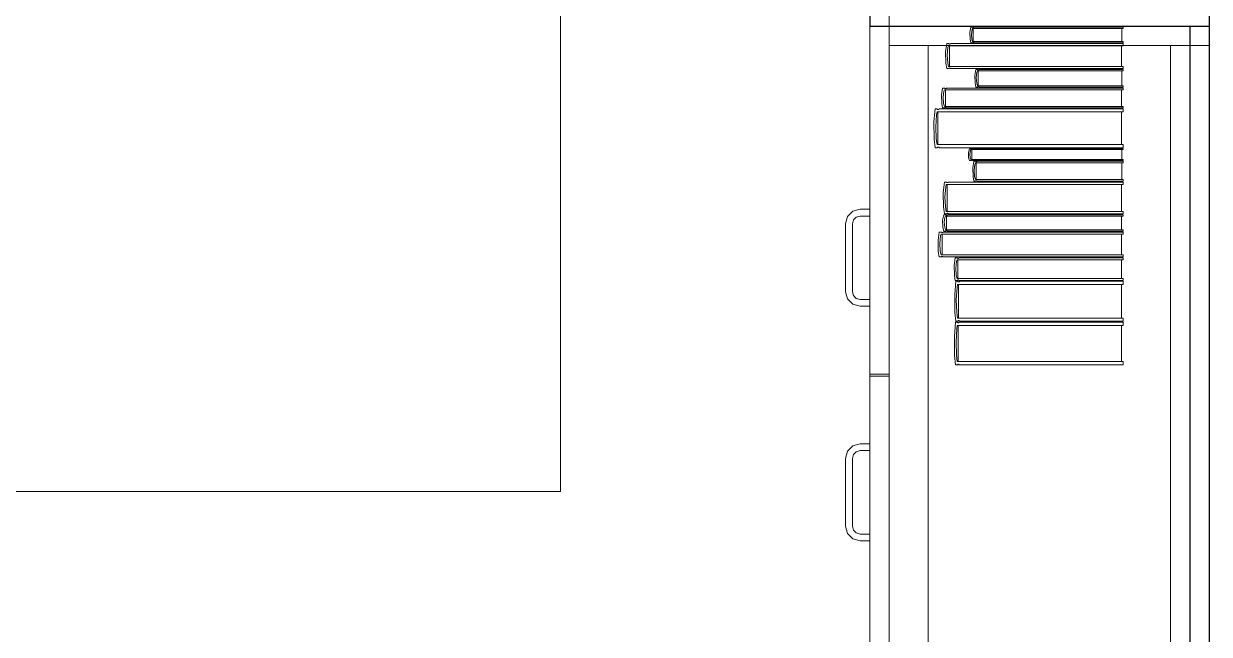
# Model space of a CAD drawing. Header units: inches. Extents: x -19 to 5698, y -728 to 92.
# Drawn here: x 111.298 to 112.52, y 25.269 to 25.898 of the extents above; entities that cross this region are included whole.
import ezdxf

# ---------------------------------------------------------------- set-up
doc = ezdxf.new("R2010")
doc.units = ezdxf.units.IN
doc.header["$MEASUREMENT"] = 0
doc.set_wipeout_variables(frame=1)
doc.linetypes.add('Wipeout_Contour', pattern=[1, 0, -1])
doc.layers.add('02 _ ARQ _ ZON _ Espacio.3D', color=7, linetype='Continuous')
doc.layers.add('Interior - Mobiliario', color=7, linetype='Continuous')

msp = doc.modelspace()

# ---------------------------------------------------------------- linework, layer by layer
at = {"layer": '02 _ ARQ _ ZON _ Espacio.3D', "color": 254, "linetype": 'Continuous', "lineweight": 0, "flags": 128}
msp.add_lwpolyline([(100.8201, 17.4), (112.52, 17.4), (112.52, 29.6999), (100.82, 29.7), (100.82, 27.9653), (102.07, 27.9653), (102.07, 27.7902), (100.82, 27.7902)], close=True, dxfattribs=at)
at = {"layer": 'Interior - Mobiliario', "color": 175, "linetype": 'Continuous', "lineweight": 13}
for p, q in [((112.19, 24.436), (112.19, 25.896)), ((112.19, 25.896), (112.5, 25.896)), ((112.2734, 25.8824), (112.2732, 25.8896)), ((112.5, 25.896), (112.5, 24.436)), ((112.2481, 25.8693), (112.2493, 25.8779)), ((112.2493, 25.8779), (112.2513, 25.8779)), ((112.2513, 25.8779), (112.2515, 25.8777)), ((112.2515, 25.8777), (112.2517, 25.8776)), ((112.2517, 25.8776), (112.252, 25.8775)), ((112.252, 25.8775), (112.2522, 25.8774)), ((112.2522, 25.8774), (112.2525, 25.8774)), ((112.2525, 25.8774), (112.2528, 25.8775)), ((112.2528, 25.8775), (112.253, 25.8776)), ((112.253, 25.8776), (112.2532, 25.8778)), ((112.2532, 25.8778), (112.2533, 25.8779)), ((112.2533, 25.8779), (112.4313, 25.8779)), ((112.2743, 25.8789), (112.2734, 25.8824)), ((112.276, 25.8789), (112.2743, 25.8789)), ((112.2747, 25.8875), (112.2751, 25.8826)), ((112.2751, 25.8826), (112.2758, 25.8802)), ((112.2758, 25.8802), (112.4313, 25.8802)), ((112.2761, 25.8789), (112.276, 25.8789)), ((112.2763, 25.879), (112.2761, 25.8789)), ((112.2765, 25.8791), (112.2763, 25.879)), ((112.2767, 25.8791), (112.2765, 25.8791)), ((112.2769, 25.8791), (112.2767, 25.8791)), ((112.2772, 25.8791), (112.2769, 25.8791)), ((112.2774, 25.879), (112.2772, 25.8791)), ((112.2776, 25.879), (112.2774, 25.879)), ((112.2777, 25.8789), (112.2776, 25.879)), ((112.4313, 25.8789), (112.2777, 25.8789)), ((112.4313, 25.8802), (112.4313, 25.8789)), ((112.4313, 25.8779), (112.4313, 25.8758)), ((112.19, 24.456), (112.19, 25.876)), ((112.19, 25.876), (112.23, 25.876)), ((112.23, 25.876), (112.48, 25.876)), ((112.23, 25.876), (112.23, 24.456)), ((112.2483, 25.8578), (112.2481, 25.8693)), ((112.2506, 25.8739), (112.2499, 25.866)), ((112.2499, 25.866), (112.2503, 25.8581)), ((112.2512, 25.8758), (112.2506, 25.8739)), ((112.4313, 25.8758), (112.2512, 25.8758)), ((112.2521, 25.8543), (112.2521, 25.8758)), ((112.4295, 25.8758), (112.4295, 25.8543)), ((112.48, 24.456), (112.48, 25.876)), ((112.2493, 25.8522), (112.2483, 25.8578)), ((112.2503, 25.8581), (112.2512, 25.8543)), ((112.2512, 25.8543), (112.4313, 25.8543)), ((112.4313, 25.8543), (112.4313, 25.8522)), ((112.2513, 25.8522), (112.2493, 25.8522)), ((112.2514, 25.8523), (112.2513, 25.8522)), ((112.2517, 25.8525), (112.2514, 25.8523)), ((112.2519, 25.8526), (112.2517, 25.8525)), ((112.2522, 25.8526), (112.2519, 25.8526)), ((112.2524, 25.8526), (112.2522, 25.8526)), ((112.2527, 25.8526), (112.2524, 25.8526)), ((112.253, 25.8525), (112.2527, 25.8526)), ((112.2532, 25.8524), (112.253, 25.8525)), ((112.2533, 25.8522), (112.2532, 25.8524)), ((112.4313, 25.8522), (112.2533, 25.8522)), ((112.2784, 25.8451), (112.2794, 25.8512)), ((112.2785, 25.837), (112.2784, 25.8451)), ((112.2794, 25.8512), (112.281, 25.8512)), ((112.2804, 25.8484), (112.2798, 25.8428)), ((112.2798, 25.8428), (112.2802, 25.8372)), ((112.2809, 25.8498), (112.2804, 25.8484)), ((112.4313, 25.8498), (112.2809, 25.8498)), ((112.281, 25.8512), (112.2812, 25.8511)), ((112.2812, 25.8511), (112.2814, 25.851)), ((112.2814, 25.851), (112.2816, 25.8509)), ((112.2816, 25.8509), (112.2818, 25.8509)), ((112.2817, 25.8345), (112.2817, 25.8498)), ((112.2818, 25.8509), (112.282, 25.8509)), ((112.282, 25.8509), (112.2822, 25.851)), ((112.2822, 25.851), (112.2824, 25.851)), ((112.2824, 25.851), (112.2826, 25.8511)), ((112.2826, 25.8511), (112.2827, 25.8512)), ((112.2827, 25.8512), (112.4313, 25.8512)), ((112.4298, 25.8498), (112.4298, 25.8345)), ((112.4313, 25.8512), (112.4313, 25.8498)), ((112.2438, 25.8252), (112.2451, 25.832)), ((112.2451, 25.832), (112.2471, 25.832)), ((112.2464, 25.8288), (112.2456, 25.8226)), ((112.247, 25.8304), (112.2464, 25.8288)), ((112.4313, 25.8304), (112.247, 25.8304)), ((112.2471, 25.832), (112.2473, 25.8319)), ((112.2473, 25.8319), (112.2475, 25.8318)), ((112.2475, 25.8318), (112.2478, 25.8317)), ((112.2478, 25.8317), (112.248, 25.8317)), ((112.2479, 25.8132), (112.2479, 25.8304)), ((112.248, 25.8317), (112.2483, 25.8317)), ((112.2483, 25.8317), (112.2486, 25.8317)), ((112.2486, 25.8317), (112.2488, 25.8318)), ((112.2488, 25.8318), (112.2491, 25.8319)), ((112.2491, 25.8319), (112.2492, 25.832)), ((112.2492, 25.832), (112.4313, 25.832)), ((112.2794, 25.833), (112.2785, 25.837)), ((112.281, 25.833), (112.2794, 25.833)), ((112.2802, 25.8372), (112.2809, 25.8345)), ((112.2809, 25.8345), (112.4313, 25.8345)), ((112.2811, 25.8331), (112.281, 25.833)), ((112.2813, 25.8332), (112.2811, 25.8331)), ((112.2815, 25.8333), (112.2813, 25.8332)), ((112.2817, 25.8333), (112.2815, 25.8333)), ((112.282, 25.8333), (112.2817, 25.8333)), ((112.2822, 25.8333), (112.282, 25.8333)), ((112.2824, 25.8332), (112.2822, 25.8333)), ((112.2826, 25.8331), (112.2824, 25.8332)), ((112.2827, 25.833), (112.2826, 25.8331)), ((112.4313, 25.833), (112.2827, 25.833)), ((112.4295, 25.8304), (112.4295, 25.8132)), ((112.4313, 25.8345), (112.4313, 25.833)), ((112.4313, 25.832), (112.4313, 25.8304)), ((112.2441, 25.8161), (112.2438, 25.8252)), ((112.2456, 25.8226), (112.2461, 25.8163)), ((112.2461, 25.8163), (112.247, 25.8132)), ((112.236, 25.7972), (112.2373, 25.8106)), ((112.2373, 25.8106), (112.2394, 25.8106)), ((112.2387, 25.8043), (112.2379, 25.7921)), ((112.2393, 25.8074), (112.2387, 25.8043)), ((112.4313, 25.8074), (112.2393, 25.8074)), ((112.2394, 25.8106), (112.2396, 25.8104)), ((112.2396, 25.8104), (112.2398, 25.8101)), ((112.2398, 25.8101), (112.2401, 25.81)), ((112.2401, 25.81), (112.2404, 25.8099)), ((112.2402, 25.7737), (112.2402, 25.8074)), ((112.2404, 25.8099), (112.2407, 25.8099)), ((112.2407, 25.8099), (112.241, 25.81)), ((112.241, 25.81), (112.2412, 25.8102)), ((112.2412, 25.8102), (112.2415, 25.8104)), ((112.2415, 25.8104), (112.2416, 25.8106)), ((112.2416, 25.8106), (112.4313, 25.8106)), ((112.2451, 25.8116), (112.2441, 25.8161)), ((112.2471, 25.8116), (112.2451, 25.8116)), ((112.247, 25.8132), (112.4313, 25.8132)), ((112.2472, 25.8117), (112.2471, 25.8116)), ((112.2475, 25.8118), (112.2472, 25.8117)), ((112.2477, 25.8119), (112.2475, 25.8118)), ((112.248, 25.8119), (112.2477, 25.8119)), ((112.2483, 25.8119), (112.248, 25.8119)), ((112.2485, 25.8119), (112.2483, 25.8119)), ((112.2488, 25.8118), (112.2485, 25.8119)), ((112.249, 25.8117), (112.2488, 25.8118)), ((112.2492, 25.8116), (112.249, 25.8117)), ((112.4313, 25.8116), (112.2492, 25.8116)), ((112.4294, 25.8074), (112.4294, 25.7737)), ((112.4313, 25.8132), (112.4313, 25.8116)), ((112.4313, 25.8106), (112.4313, 25.8074)), ((112.2363, 25.7793), (112.236, 25.7972)), ((112.2379, 25.7921), (112.2384, 25.7797)), ((112.2384, 25.7797), (112.2393, 25.7737)), ((112.2373, 25.7705), (112.2363, 25.7793)), ((112.2394, 25.7705), (112.2373, 25.7705)), ((112.2393, 25.7737), (112.4313, 25.7737)), ((112.2395, 25.7707), (112.2394, 25.7705)), ((112.2398, 25.7709), (112.2395, 25.7707)), ((112.24, 25.7711), (112.2398, 25.7709)), ((112.2403, 25.7712), (112.24, 25.7711)), ((112.2406, 25.7712), (112.2403, 25.7712)), ((112.2409, 25.7711), (112.2406, 25.7712)), ((112.2412, 25.771), (112.2409, 25.7711)), ((112.2414, 25.7707), (112.2412, 25.771)), ((112.2416, 25.7705), (112.2414, 25.7707)), ((112.4313, 25.7705), (112.2416, 25.7705)), ((112.2716, 25.7655), (112.2727, 25.7695)), ((112.2727, 25.7695), (112.2744, 25.7695)), ((112.2738, 25.7676), (112.2732, 25.764)), ((112.2743, 25.7686), (112.2738, 25.7676)), ((112.4313, 25.7686), (112.2743, 25.7686)), ((112.2744, 25.7695), (112.2746, 25.7695)), ((112.2746, 25.7695), (112.2748, 25.7694)), ((112.2748, 25.7694), (112.275, 25.7693)), ((112.275, 25.7693), (112.2752, 25.7693)), ((112.2751, 25.7584), (112.2751, 25.7686)), ((112.2752, 25.7693), (112.2754, 25.7693)), ((112.2754, 25.7693), (112.2757, 25.7693)), ((112.2757, 25.7693), (112.2759, 25.7694)), ((112.2759, 25.7694), (112.2761, 25.7695)), ((112.2761, 25.7695), (112.2762, 25.7695)), ((112.2762, 25.7695), (112.4313, 25.7695)), ((112.4297, 25.7686), (112.4297, 25.7584)), ((112.4313, 25.7737), (112.4313, 25.7705)), ((112.4313, 25.7695), (112.4313, 25.7686)), ((112.2718, 25.7601), (112.2716, 25.7655)), ((112.2727, 25.7575), (112.2718, 25.7601)), ((112.2744, 25.7575), (112.2727, 25.7575)), ((112.2732, 25.764), (112.2736, 25.7602)), ((112.2736, 25.7602), (112.2743, 25.7584)), ((112.2743, 25.7584), (112.4313, 25.7584)), ((112.2745, 25.7575), (112.2744, 25.7575)), ((112.2747, 25.7576), (112.2745, 25.7575)), ((112.2749, 25.7577), (112.2747, 25.7576)), ((112.2752, 25.7577), (112.2749, 25.7577)), ((112.2754, 25.7577), (112.2752, 25.7577)), ((112.2756, 25.7577), (112.2754, 25.7577)), ((112.2758, 25.7576), (112.2756, 25.7577)), ((112.2761, 25.7575), (112.2758, 25.7576)), ((112.2762, 25.7575), (112.2761, 25.7575)), ((112.4313, 25.7575), (112.2762, 25.7575)), ((112.2762, 25.7497), (112.2772, 25.7565)), ((112.2772, 25.7565), (112.2789, 25.7565)), ((112.2789, 25.7565), (112.279, 25.7564)), ((112.279, 25.7564), (112.2792, 25.7563)), ((112.2792, 25.7563), (112.2794, 25.7562)), ((112.2794, 25.7562), (112.2797, 25.7561)), ((112.2797, 25.7561), (112.2799, 25.7561)), ((112.2799, 25.7561), (112.2801, 25.7562)), ((112.2801, 25.7562), (112.2803, 25.7563)), ((112.2803, 25.7563), (112.2805, 25.7564)), ((112.2805, 25.7564), (112.2806, 25.7565)), ((112.2806, 25.7565), (112.4313, 25.7565)), ((112.4313, 25.7584), (112.4313, 25.7575)), ((112.4313, 25.7565), (112.4313, 25.7549)), ((112.2764, 25.7406), (112.2762, 25.7497)), ((112.2783, 25.7533), (112.2777, 25.7471)), ((112.2777, 25.7471), (112.278, 25.7408)), ((112.2788, 25.7549), (112.2783, 25.7533)), ((112.4313, 25.7549), (112.2788, 25.7549)), ((112.2795, 25.7377), (112.2795, 25.7549)), ((112.4298, 25.7549), (112.4298, 25.7377)), ((112.2458, 25.7242), (112.247, 25.7351)), ((112.247, 25.7351), (112.249, 25.7351)), ((112.2488, 25.7325), (112.2483, 25.73)), ((112.4313, 25.7325), (112.2488, 25.7325)), ((112.249, 25.7351), (112.2491, 25.7349)), ((112.2491, 25.7349), (112.2494, 25.7347)), ((112.2494, 25.7347), (112.2496, 25.7346)), ((112.2496, 25.7346), (112.2499, 25.7346)), ((112.2498, 25.7049), (112.2498, 25.7325)), ((112.2499, 25.7346), (112.2502, 25.7346)), ((112.2502, 25.7346), (112.2504, 25.7346)), ((112.2504, 25.7346), (112.2507, 25.7348)), ((112.2507, 25.7348), (112.2509, 25.735)), ((112.2509, 25.735), (112.251, 25.7351)), ((112.251, 25.7351), (112.4313, 25.7351)), ((112.2772, 25.7361), (112.2764, 25.7406)), ((112.2789, 25.7361), (112.2772, 25.7361)), ((112.278, 25.7408), (112.2788, 25.7377)), ((112.2788, 25.7377), (112.4313, 25.7377)), ((112.279, 25.7362), (112.2789, 25.7361)), ((112.2792, 25.7363), (112.279, 25.7362)), ((112.2794, 25.7364), (112.2792, 25.7363)), ((112.2796, 25.7364), (112.2794, 25.7364)), ((112.2798, 25.7364), (112.2796, 25.7364)), ((112.2801, 25.7364), (112.2798, 25.7364)), ((112.2803, 25.7363), (112.2801, 25.7364)), ((112.2805, 25.7362), (112.2803, 25.7363)), ((112.2806, 25.7361), (112.2805, 25.7362)), ((112.4313, 25.7361), (112.2806, 25.7361)), ((112.4295, 25.7325), (112.4295, 25.7049)), ((112.4313, 25.7377), (112.4313, 25.7361)), ((112.4313, 25.7351), (112.4313, 25.7325)), ((112.246, 25.7095), (112.2458, 25.7242)), ((112.2483, 25.73), (112.2475, 25.7199)), ((112.2475, 25.7199), (112.248, 25.7098)), ((112.1525, 25.705), (112.16, 25.707)), ((112.16, 25.707), (112.17, 25.707)), ((112.17, 25.707), (112.17, 25.7)), ((112.247, 25.7023), (112.246, 25.7095)), ((112.248, 25.7098), (112.2488, 25.7049)), ((112.145, 25.692), (112.147, 25.6995)), ((112.147, 25.6995), (112.1525, 25.705)), ((112.1531, 25.696), (112.152, 25.692)), ((112.156, 25.6989), (112.1531, 25.696)), ((112.16, 25.7), (112.156, 25.6989)), ((112.17, 25.7), (112.16, 25.7)), ((112.2449, 25.6957), (112.2462, 25.7013)), ((112.2452, 25.6882), (112.2449, 25.6957)), ((112.2462, 25.7013), (112.2482, 25.7013)), ((112.2475, 25.6987), (112.2467, 25.6936)), ((112.249, 25.7023), (112.247, 25.7023)), ((112.248, 25.7), (112.2475, 25.6987)), ((112.4313, 25.7), (112.248, 25.7)), ((112.2482, 25.7013), (112.2483, 25.7012)), ((112.2483, 25.7012), (112.2486, 25.7011)), ((112.2486, 25.7011), (112.2488, 25.7011)), ((112.2488, 25.7049), (112.4313, 25.7049)), ((112.2488, 25.7011), (112.2491, 25.701)), ((112.2491, 25.7024), (112.249, 25.7023)), ((112.249, 25.6859), (112.249, 25.7)), ((112.2493, 25.7026), (112.2491, 25.7024)), ((112.2491, 25.701), (112.2494, 25.701)), ((112.2496, 25.7028), (112.2493, 25.7026)), ((112.2494, 25.701), (112.2496, 25.7011)), ((112.2498, 25.7028), (112.2496, 25.7028)), ((112.2496, 25.7011), (112.2499, 25.7011)), ((112.2501, 25.7029), (112.2498, 25.7028)), ((112.2499, 25.7011), (112.2501, 25.7012)), ((112.2504, 25.7028), (112.2501, 25.7029)), ((112.2501, 25.7012), (112.2502, 25.7013)), ((112.2502, 25.7013), (112.4313, 25.7013)), ((112.2506, 25.7027), (112.2504, 25.7028)), ((112.2509, 25.7025), (112.2506, 25.7027)), ((112.251, 25.7023), (112.2509, 25.7025)), ((112.4313, 25.7023), (112.251, 25.7023)), ((112.4295, 25.7), (112.4295, 25.6859)), ((112.4313, 25.7049), (112.4313, 25.7023)), ((112.4313, 25.7013), (112.4313, 25.7)), ((112.145, 25.622), (112.145, 25.692)), ((112.152, 25.692), (112.152, 25.622)), ((112.2404, 25.675), (112.2416, 25.6835)), ((112.2416, 25.6835), (112.2437, 25.6835)), ((112.2437, 25.6835), (112.2438, 25.6834)), ((112.2438, 25.6834), (112.2441, 25.6833)), ((112.2441, 25.6833), (112.2444, 25.6832)), ((112.2444, 25.6832), (112.2446, 25.6831)), ((112.2446, 25.6831), (112.2449, 25.6831)), ((112.2449, 25.6831), (112.2452, 25.6832)), ((112.2462, 25.6845), (112.2452, 25.6882)), ((112.2452, 25.6832), (112.2454, 25.6833)), ((112.2454, 25.6833), (112.2457, 25.6834)), ((112.2457, 25.6834), (112.2458, 25.6835)), ((112.2458, 25.6835), (112.4313, 25.6835)), ((112.2482, 25.6845), (112.2462, 25.6845)), ((112.2467, 25.6936), (112.2472, 25.6884)), ((112.2472, 25.6884), (112.248, 25.6859)), ((112.248, 25.6859), (112.4313, 25.6859)), ((112.2483, 25.6846), (112.2482, 25.6845)), ((112.2485, 25.6847), (112.2483, 25.6846)), ((112.2488, 25.6848), (112.2485, 25.6847)), ((112.249, 25.6848), (112.2488, 25.6848)), ((112.2493, 25.6848), (112.249, 25.6848)), ((112.2496, 25.6848), (112.2493, 25.6848)), ((112.2498, 25.6847), (112.2496, 25.6848)), ((112.2501, 25.6846), (112.2498, 25.6847)), ((112.2502, 25.6845), (112.2501, 25.6846)), ((112.4313, 25.6845), (112.2502, 25.6845)), ((112.4313, 25.6859), (112.4313, 25.6845)), ((112.4313, 25.6835), (112.4313, 25.6815)), ((112.2406, 25.6634), (112.2404, 25.675)), ((112.243, 25.6795), (112.2422, 25.6716)), ((112.2422, 25.6716), (112.2427, 25.6637)), ((112.2435, 25.6815), (112.243, 25.6795)), ((112.4313, 25.6815), (112.2435, 25.6815)), ((112.2445, 25.6599), (112.2445, 25.6815)), ((112.4294, 25.6815), (112.4294, 25.6599)), ((112.2416, 25.6578), (112.2406, 25.6634)), ((112.2437, 25.6578), (112.2416, 25.6578)), ((112.2427, 25.6637), (112.2435, 25.6599)), ((112.2435, 25.6599), (112.4313, 25.6599)), ((112.2438, 25.6579), (112.2437, 25.6578)), ((112.244, 25.6581), (112.2438, 25.6579)), ((112.2443, 25.6582), (112.244, 25.6581)), ((112.2446, 25.6582), (112.2443, 25.6582)), ((112.2449, 25.6582), (112.2446, 25.6582)), ((112.2451, 25.6582), (112.2449, 25.6582)), ((112.2454, 25.6581), (112.2451, 25.6582)), ((112.2456, 25.6579), (112.2454, 25.6581)), ((112.2458, 25.6578), (112.2456, 25.6579)), ((112.4313, 25.6578), (112.2458, 25.6578)), ((112.4313, 25.6599), (112.4313, 25.6578)), ((112.257, 25.6491), (112.2581, 25.6568)), ((112.2572, 25.6388), (112.257, 25.6491)), ((112.2581, 25.6568), (112.26, 25.6568)), ((112.2593, 25.6532), (112.2586, 25.6461)), ((112.2586, 25.6461), (112.2591, 25.639)), ((112.2599, 25.6549), (112.2593, 25.6532)), ((112.4313, 25.6549), (112.2599, 25.6549)), ((112.26, 25.6568), (112.2601, 25.6567)), ((112.2601, 25.6567), (112.2604, 25.6565)), ((112.2604, 25.6565), (112.2606, 25.6565)), ((112.2606, 25.6565), (112.2609, 25.6564)), ((112.2607, 25.6356), (112.2607, 25.6549)), ((112.2609, 25.6564), (112.2611, 25.6564)), ((112.2611, 25.6564), (112.2614, 25.6565)), ((112.2614, 25.6565), (112.2616, 25.6566)), ((112.2616, 25.6566), (112.2618, 25.6567)), ((112.2618, 25.6567), (112.2619, 25.6568)), ((112.2619, 25.6568), (112.4313, 25.6568)), ((112.4296, 25.6549), (112.4296, 25.6356)), ((112.4313, 25.6568), (112.4313, 25.6549)), ((112.2581, 25.6337), (112.2572, 25.6388)), ((112.26, 25.6337), (112.2581, 25.6337)), ((112.2591, 25.639), (112.2599, 25.6356)), ((112.2599, 25.6356), (112.4313, 25.6356)), ((112.2601, 25.6338), (112.26, 25.6337)), ((112.2603, 25.6339), (112.2601, 25.6338)), ((112.2606, 25.634), (112.2603, 25.6339)), ((112.2608, 25.6341), (112.2606, 25.634)), ((112.2611, 25.6341), (112.2608, 25.6341)), ((112.2613, 25.634), (112.2611, 25.6341)), ((112.2616, 25.634), (112.2613, 25.634)), ((112.2618, 25.6338), (112.2616, 25.634)), ((112.2619, 25.6337), (112.2618, 25.6338)), ((112.4313, 25.6337), (112.2619, 25.6337)), ((112.4313, 25.6356), (112.4313, 25.6337)), ((112.147, 25.6145), (112.145, 25.622)), ((112.152, 25.622), (112.1531, 25.618)), ((112.2576, 25.619), (112.2587, 25.6327)), ((112.2587, 25.6327), (112.2606, 25.6327)), ((112.2599, 25.6263), (112.2592, 25.6137)), ((112.2604, 25.6294), (112.2599, 25.6263)), ((112.4313, 25.6294), (112.2604, 25.6294)), ((112.2606, 25.6327), (112.2607, 25.6325)), ((112.2607, 25.6325), (112.261, 25.6322)), ((112.261, 25.6322), (112.2612, 25.6321)), ((112.2612, 25.6321), (112.2614, 25.632)), ((112.2613, 25.5948), (112.2613, 25.6294)), ((112.2614, 25.632), (112.2617, 25.632)), ((112.2617, 25.632), (112.2619, 25.6321)), ((112.2619, 25.6321), (112.2622, 25.6323)), ((112.2622, 25.6323), (112.2624, 25.6325)), ((112.2624, 25.6325), (112.2625, 25.6327)), ((112.2625, 25.6327), (112.4313, 25.6327)), ((112.4296, 25.6294), (112.4296, 25.5948)), ((112.4313, 25.6327), (112.4313, 25.6294)), ((112.1525, 25.609), (112.147, 25.6145)), ((112.16, 25.607), (112.1525, 25.609)), ((112.1531, 25.618), (112.156, 25.6151)), ((112.156, 25.6151), (112.16, 25.614)), ((112.16, 25.614), (112.17, 25.614)), ((112.17, 25.614), (112.17, 25.607)), ((112.2578, 25.6006), (112.2576, 25.619)), ((112.2592, 25.6137), (112.2596, 25.601)), ((112.17, 25.607), (112.16, 25.607)), ((112.2587, 25.5915), (112.2578, 25.6006)), ((112.2596, 25.601), (112.2604, 25.5948)), ((112.2572, 25.5758), (112.2584, 25.5905)), ((112.2584, 25.5905), (112.2602, 25.5905)), ((112.2606, 25.5915), (112.2587, 25.5915)), ((112.2601, 25.587), (112.2596, 25.5837)), ((112.4313, 25.587), (112.2601, 25.587)), ((112.2602, 25.5905), (112.2604, 25.5903)), ((112.2604, 25.5948), (112.4313, 25.5948)), ((112.2604, 25.5903), (112.2606, 25.5901)), ((112.2607, 25.5917), (112.2606, 25.5915)), ((112.2606, 25.5901), (112.2609, 25.5899)), ((112.2609, 25.592), (112.2607, 25.5917)), ((112.2611, 25.5921), (112.2609, 25.592)), ((112.2609, 25.5899), (112.2611, 25.5898)), ((112.261, 25.5499), (112.261, 25.587)), ((112.2614, 25.5922), (112.2611, 25.5921)), ((112.2611, 25.5898), (112.2614, 25.5898)), ((112.2616, 25.5922), (112.2614, 25.5922)), ((112.2614, 25.5898), (112.2616, 25.5899)), ((112.2619, 25.5922), (112.2616, 25.5922)), ((112.2616, 25.5899), (112.2618, 25.5901)), ((112.2618, 25.5901), (112.2621, 25.5904)), ((112.2621, 25.592), (112.2619, 25.5922)), ((112.2624, 25.5918), (112.2621, 25.592)), ((112.2621, 25.5904), (112.2622, 25.5905)), ((112.2622, 25.5905), (112.4313, 25.5905)), ((112.2625, 25.5915), (112.2624, 25.5918)), ((112.4313, 25.5915), (112.2625, 25.5915)), ((112.4296, 25.587), (112.4296, 25.5499)), ((112.4313, 25.5948), (112.4313, 25.5915)), ((112.4313, 25.5905), (112.4313, 25.587)), ((112.2574, 25.5561), (112.2572, 25.5758)), ((112.2596, 25.5837), (112.2589, 25.5701)), ((112.2589, 25.5701), (112.2593, 25.5565)), ((112.2584, 25.5464), (112.2574, 25.5561)), ((112.2593, 25.5565), (112.2601, 25.5499)), ((112.2601, 25.5499), (112.4313, 25.5499)), ((112.4313, 25.5499), (112.4313, 25.5464)), ((112.17, 25.537), (112.19, 25.537)), ((112.2602, 25.5464), (112.2584, 25.5464)), ((112.2603, 25.5465), (112.2602, 25.5464)), ((112.2606, 25.5468), (112.2603, 25.5465)), ((112.2608, 25.547), (112.2606, 25.5468)), ((112.261, 25.5471), (112.2608, 25.547)), ((112.2613, 25.5471), (112.261, 25.5471)), ((112.2616, 25.547), (112.2613, 25.5471)), ((112.2618, 25.5469), (112.2616, 25.547)), ((112.262, 25.5466), (112.2618, 25.5469)), ((112.2622, 25.5464), (112.262, 25.5466)), ((112.4313, 25.5464), (112.2622, 25.5464)), ((112.17, 25.176), (112.17, 25.535)), ((112.17, 25.535), (112.19, 25.535)), ((112.19, 25.176), (112.19, 25.535)), ((112.1525, 25.463), (112.147, 25.4575)), ((112.16, 25.465), (112.1525, 25.463)), ((112.17, 25.465), (112.16, 25.465)), ((112.17, 25.458), (112.17, 25.465)), ((112.147, 25.4575), (112.145, 25.45)), ((112.145, 25.45), (112.145, 25.38)), ((112.152, 25.45), (112.1531, 25.454)), ((112.152, 25.38), (112.152, 25.45)), ((112.1531, 25.454), (112.156, 25.4569)), ((112.156, 25.4569), (112.16, 25.458)), ((112.16, 25.458), (112.17, 25.458)), ((112.145, 25.38), (112.147, 25.3725)), ((112.1531, 25.376), (112.152, 25.38)), ((112.147, 25.3725), (112.1525, 25.367)), ((112.1525, 25.367), (112.16, 25.365)), ((112.156, 25.3731), (112.1531, 25.376)), ((112.16, 25.372), (112.156, 25.3731)), ((112.17, 25.372), (112.16, 25.372)), ((112.16, 25.365), (112.17, 25.365)), ((112.17, 25.365), (112.17, 25.372))]:
    msp.add_line(p, q, dxfattribs=at)
at = {"layer": 'Interior - Mobiliario', "color": 175, "linetype": 'Continuous', "lineweight": 13, "flags": 128}
msp.add_lwpolyline([(110.551, 25.916), (110.551, 24.416), (111.151, 24.416), (111.151, 25.416), (111.851, 25.416), (111.851, 25.916)], close=True, dxfattribs=at)

# ---------------------------------------------------------------- next in the draw order: wipeouts: each hides what was drawn before it
at = {"color": 254, "linetype": 'Wipeout_Contour', "lineweight": 0, "ltscale": 3297.814538}
msp.add_wipeout([(112.5, 24.436), (112.52, 24.436), (112.52, 25.896), (112.5, 25.896)], dxfattribs=at).dxf.layer = 'Interior - Mobiliario'

# ---------------------------------------------------------------- next in the draw order: linework, layer by layer
at = {"layer": 'Interior - Mobiliario', "color": 175, "linetype": 'Continuous', "lineweight": 30}
for p, q in [((112.5, 25.896), (112.52, 25.896)), ((112.5, 25.896), (112.5, 24.436)), ((112.52, 25.896), (112.52, 24.436))]:
    msp.add_line(p, q, dxfattribs=at)
at = {"layer": 'Interior - Mobiliario', "color": 175, "linetype": 'Continuous', "lineweight": 13}
for p, q in [((112.5, 24.436), (112.5, 25.896)), ((112.5, 25.896), (112.52, 25.896)), ((112.52, 25.896), (112.52, 24.436)), ((112.48, 25.876), (112.52, 25.876)), ((112.52, 25.876), (112.52, 24.456))]:
    msp.add_line(p, q, dxfattribs=at)

# ---------------------------------------------------------------- next in the draw order: wipeouts: each hides what was drawn before it
at = {"color": 254, "linetype": 'Wipeout_Contour', "lineweight": 0, "ltscale": 3297.245293}
msp.add_wipeout([(112.17, 25.896), (112.52, 25.896), (112.52, 25.916), (112.17, 25.916)], dxfattribs=at).dxf.layer = 'Interior - Mobiliario'

# ---------------------------------------------------------------- next in the draw order: linework, layer by layer
at = {"layer": 'Interior - Mobiliario', "color": 175, "linetype": 'Continuous', "lineweight": 30}
for p, q in [((112.17, 25.916), (112.17, 25.896)), ((112.52, 25.916), (112.52, 25.896)), ((112.17, 25.896), (112.52, 25.896))]:
    msp.add_line(p, q, dxfattribs=at)
at = {"layer": 'Interior - Mobiliario', "color": 175, "linetype": 'Continuous', "lineweight": 13}
for p, q in [((112.17, 25.896), (112.17, 25.916)), ((112.17, 25.916), (112.17, 24.416)), ((112.19, 25.876), (112.19, 25.916)), ((112.52, 25.916), (112.52, 25.896)), ((112.52, 25.916), (112.52, 25.876)), ((112.52, 24.416), (112.52, 25.916)), ((112.52, 25.896), (112.17, 25.896)), ((112.17, 24.436), (112.17, 25.896)), ((112.17, 25.896), (112.52, 25.896)), ((112.17, 24.436), (112.17, 25.896)), ((112.17, 25.896), (112.5, 25.896)), ((112.17, 25.896), (112.17, 25.537)), ((112.17, 25.896), (112.19, 25.896)), ((112.19, 24.436), (112.19, 25.896)), ((112.19, 25.896), (112.5, 25.896)), ((112.19, 24.436), (112.19, 25.896)), ((112.19, 25.896), (112.5, 25.896)), ((112.19, 25.896), (112.19, 25.537)), ((112.2732, 25.8896), (112.2743, 25.895)), ((112.2743, 25.895), (112.276, 25.895)), ((112.2754, 25.8925), (112.2747, 25.8875)), ((112.2758, 25.8937), (112.2754, 25.8925)), ((112.4313, 25.8937), (112.2758, 25.8937)), ((112.276, 25.895), (112.2761, 25.8949)), ((112.2761, 25.8949), (112.2763, 25.8948)), ((112.2763, 25.8948), (112.2765, 25.8947)), ((112.2765, 25.8947), (112.2768, 25.8947)), ((112.2766, 25.8802), (112.2766, 25.8937)), ((112.2768, 25.8947), (112.277, 25.8947)), ((112.277, 25.8947), (112.2772, 25.8948)), ((112.2772, 25.8948), (112.2774, 25.8948)), ((112.2774, 25.8948), (112.2776, 25.8949)), ((112.2776, 25.8949), (112.2777, 25.895)), ((112.2777, 25.895), (112.4313, 25.895)), ((112.4298, 25.8937), (112.4298, 25.8802)), ((112.4313, 25.895), (112.4313, 25.8937)), ((112.5, 25.896), (112.5, 24.436)), ((112.5, 25.896), (112.5, 24.436)), ((112.5, 25.896), (112.5, 24.436)), ((112.52, 25.896), (112.52, 24.436))]:
    msp.add_line(p, q, dxfattribs=at)

doc.saveas('drawing.dxf')
